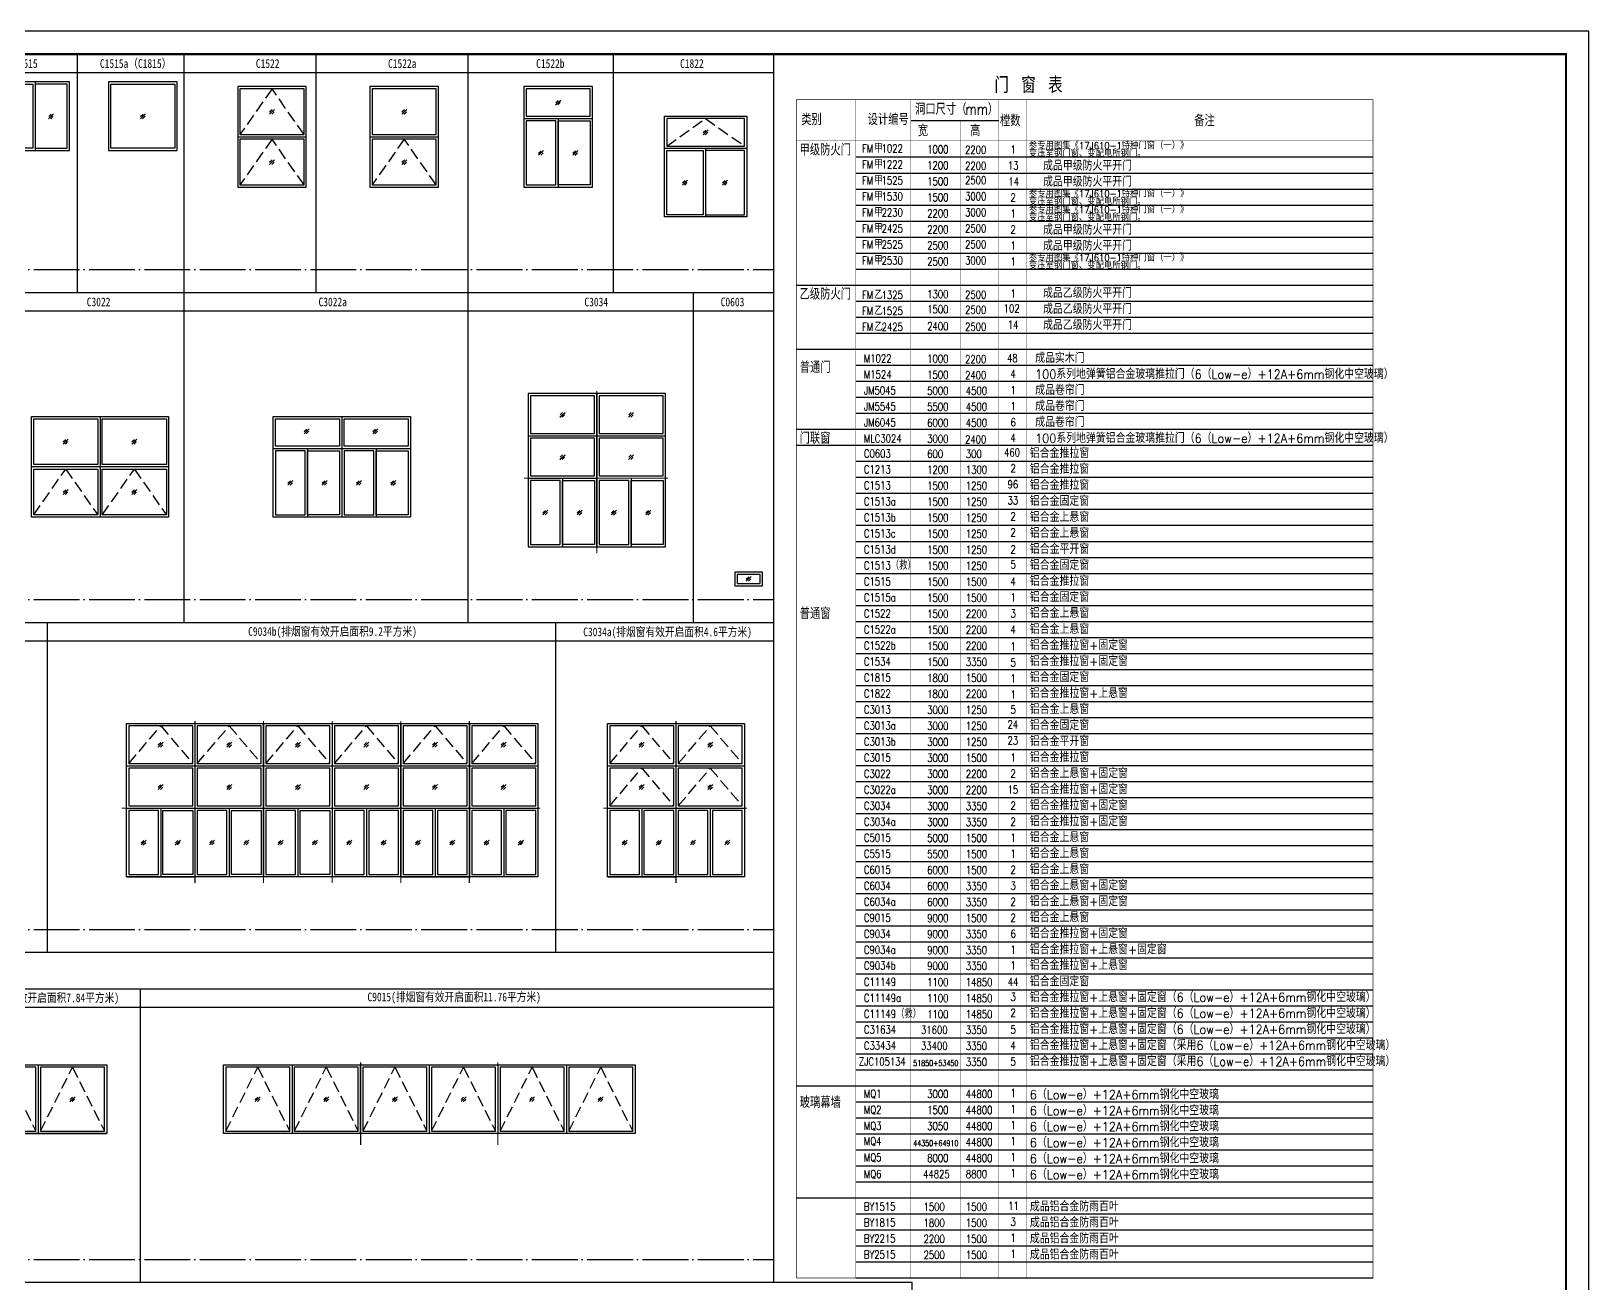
# Model space of a CAD drawing. Extents: x 6843040 to 15500510, y -6507076 to -4940511.
# Drawn here: x 7647852 to 7681912, y -6247599 to -6220222 of the extents above; entities that cross this region are included whole.
import ezdxf

# ---------------------------------------------------------------- set-up
doc = ezdxf.new("R2010")
doc.units = 0
doc.header["$LTSCALE"] = 1000
doc.header["$MEASUREMENT"] = 0
doc.linetypes.add('DASH', pattern=[0.35, 0.25, -0.1])
doc.linetypes.add('DOTE', pattern=[2.42, 2, -0.2, 0.02, -0.2])
for name, color, linetype in [('2-WALL-SOLID', 253, 'Continuous'), ('DOTE', 8, 'DOTE'), ('E_LINE_3', 7, 'Continuous'), ('PUB_DIM', 3, 'Continuous'), ('PUB_HATCH', 8, 'Continuous'), ('PUB_TAB', 7, 'Continuous'), ('PUB_TEXT', 7, 'Continuous'), ('PUB_TITLE', 4, 'Continuous'), ('TEXT', 7, 'Continuous'), ('WINDOW', 4, 'Continuous')]:
    doc.layers.add(name, color=color, linetype=linetype)
doc.styles.add('-宋体', font='', dxfattribs={"width": 0.8})
doc.styles.add('_HZTXT', font='SIMPLEX', dxfattribs={"width": 0.9, "bigfont": 'HZTXT'})
doc.styles.get('-宋体').set_extended_font_data('SimSun')

# ---------------------------------------------------------------- blocks, each defined once
blk = doc.blocks.new('DSX')
at = {"layer": '2-WALL-SOLID'}
for p, q in [((503975789, 2501645805), (503975844, 2501645857)), ((503975790, 2501645829), (503975818, 2501645854)), ((503975813, 2501645805), (503975840, 2501645831))]:
    blk.add_line(p, q, dxfattribs=at)

msp = doc.modelspace()

# ---------------------------------------------------------------- linework, layer by layer
for points in [[(7647188.4, -6222832.1), (7648688.4, -6222832.1), (7648688.4, -6221332.1), (7647188.4, -6221332.1)], [(7649546.5, -6222832.1), (7651046.5, -6222832.1), (7651046.5, -6221332.1), (7649546.5, -6221332.1)], [(7658720.6, -6231492.8), (7660220.6, -6231492.8), (7660220.6, -6228142.8), (7658720.6, -6228142.8)], [(7660220.6, -6231492.8), (7661720.6, -6231492.8), (7661720.6, -6228142.8), (7660220.6, -6228142.8)], [(7650858.3, -6230842.8), (7647858.3, -6230842.8), (7647858.3, -6228642.8), (7650858.3, -6228642.8)], [(7656145.6, -6230842.8), (7653145.6, -6230842.8), (7653145.6, -6228642.8), (7656145.6, -6228642.8)], [(7663841.1, -6232042.8), (7663241.1, -6232042.8), (7663241.1, -6232342.8), (7663841.1, -6232342.8)], [(7652934.4, -6238703.6), (7649934.4, -6238703.6), (7649934.4, -6235353.6), (7652934.4, -6235353.6)], [(7655934.4, -6238703.6), (7652934.4, -6238703.6), (7652934.4, -6235353.6), (7655934.4, -6235353.6)], [(7658934.4, -6238703.6), (7655934.4, -6238703.6), (7655934.4, -6235353.6), (7658934.4, -6235353.6)], [(7663452, -6238703.6), (7660452, -6238703.6), (7660452, -6235353.6), (7663452, -6235353.6)], [(7649506.2, -6244314.1), (7643506.2, -6244314.1), (7643506.2, -6242814.1), (7649506.2, -6242814.1)], [(7655056.2, -6244314.1), (7652056.2, -6244314.1), (7652056.2, -6242814.1), (7655056.2, -6242814.1)], [(7661056.2, -6244314.1), (7652056.2, -6244314.1), (7652056.2, -6242814.1), (7661056.2, -6242814.1)]]:
    msp.add_lwpolyline(points, close=True)
for points in [[(7652368.7, -6223632.1), (7653868.7, -6223632.1)], [(7655259.1, -6223632.1), (7656759.1, -6223632.1)], [(7649934.4, -6238703.6), (7651434.4, -6238703.6)], [(7655934.4, -6238703.6), (7657434.4, -6238703.6)], [(7660452, -6238703.6), (7661952, -6238703.6)]]:
    msp.add_lwpolyline(points)
at = {"layer": 'DOTE', "linetype": 'DOTE', "ltscale": 0.5}
for p, q in [((7623712.5, -6225432.1), (7664082.6, -6225432.1)), ((7623712.5, -6232642.8), (7664082.6, -6232642.8)), ((7623712.5, -6239853.6), (7664082.6, -6239853.6)), ((7623712.5, -6247064.3), (7664082.6, -6247064.3))]:
    msp.add_line(p, q, dxfattribs=at)
at = {"layer": 'E_LINE_3'}
for points in [[(7653868.7, -6223632.1), (7653868.7, -6221432.1), (7652368.7, -6221432.1), (7652368.7, -6223632.1)], [(7656759.1, -6223632.1), (7656759.1, -6221432.1), (7655259.1, -6221432.1), (7655259.1, -6223632.1)]]:
    msp.add_lwpolyline(points, dxfattribs=at)
msp.add_lwpolyline([(7658625.5, -6223632.1), (7660125.5, -6223632.1), (7660125.5, -6221432.1), (7658625.5, -6221432.1)], close=True, dxfattribs=at)
at = {"layer": 'PUB_DIM', "const_width": 25}
for points in [[(7660220.6, -6231630.9), (7660220.6, -6228085.6)], [(7661774.2, -6229992.8), (7658632.2, -6229992.8)], [(7651434.4, -6238841.6), (7651434.4, -6235296.3)], [(7652934.4, -6238841.6), (7652934.4, -6235296.3)], [(7654434.4, -6238841.6), (7654434.4, -6235296.3)], [(7655934.4, -6238841.6), (7655934.4, -6235296.3)], [(7657434.4, -6238841.6), (7657434.4, -6235296.3)], [(7661952, -6238841.6), (7661952, -6235296.3)], [(7658987.9, -6237203.5), (7649834.2, -6237203.5)], [(7663505.5, -6237203.6), (7660363.6, -6237203.6)], [(7655056.2, -6244566.3), (7655056.2, -6242756.8)], [(7658056.2, -6244566.3), (7658056.2, -6242756.8)]]:
    msp.add_lwpolyline(points, dxfattribs=at)
at = {"layer": 'PUB_TAB'}
for points in [[(7665887.3, -6222971.5), (7677194.4, -6222971.5)], [(7665887.3, -6223321.5), (7677194.4, -6223321.5)], [(7665887.3, -6223671.5), (7677194.4, -6223671.5)], [(7665887.3, -6223671.5), (7677194.4, -6223671.5)], [(7665887.3, -6224021.5), (7677194.4, -6224021.5)], [(7665887.3, -6224371.5), (7677194.4, -6224371.5)], [(7665887.3, -6224371.5), (7677194.4, -6224371.5)], [(7665887.3, -6224721.5), (7677194.4, -6224721.5)], [(7665887.3, -6224721.5), (7677194.4, -6224721.5)], [(7665887.3, -6225071.5), (7677194.4, -6225071.5)], [(7665887.3, -6225421.5), (7677194.4, -6225421.5)], [(7664582.6, -6225771.5), (7677194.4, -6225771.5)], [(7665887.3, -6226121.5), (7677194.4, -6226121.5)], [(7665887.3, -6226471.5), (7677194.4, -6226471.5)], [(7665887.3, -6226821.5), (7677194.4, -6226821.5)], [(7664582.6, -6227171.5), (7677194.4, -6227171.5)], [(7665887.3, -6227521.5), (7677194.4, -6227521.5)], [(7665887.3, -6227521.5), (7677194.4, -6227521.5)], [(7665887.3, -6227871.5), (7677194.4, -6227871.5)], [(7665887.3, -6228221.5), (7677194.4, -6228221.5)], [(7665887.3, -6228221.5), (7677194.4, -6228221.5)], [(7665887.3, -6228571.5), (7677194.4, -6228571.5)], [(7664582.6, -6228921.5), (7677194.4, -6228921.5)], [(7665887.3, -6228921.5), (7677194.4, -6228921.5)], [(7664582.6, -6229271.5), (7677194.4, -6229271.5)], [(7665887.3, -6229621.5), (7677194.4, -6229621.5)], [(7665887.3, -6229621.5), (7677194.4, -6229621.5)], [(7665887.3, -6229971.5), (7677194.4, -6229971.5)], [(7665887.3, -6230321.5), (7677194.4, -6230321.5)], [(7665887.3, -6230671.5), (7677194.4, -6230671.5)], [(7665887.3, -6230671.5), (7677194.4, -6230671.5)], [(7665887.3, -6231021.5), (7677194.4, -6231021.5)], [(7665887.3, -6231371.5), (7677194.4, -6231371.5)], [(7665887.3, -6231371.5), (7677194.4, -6231371.5)], [(7665887.3, -6231721.5), (7677194.4, -6231721.5)], [(7665887.3, -6232071.5), (7677194.4, -6232071.5)], [(7665887.3, -6232421.5), (7677194.4, -6232421.5)], [(7665887.3, -6232421.5), (7677194.4, -6232421.5)], [(7665887.3, -6232771.5), (7677194.4, -6232771.5)], [(7665887.3, -6233121.5), (7677194.4, -6233121.5)], [(7665887.3, -6233121.5), (7677194.4, -6233121.5)], [(7665887.3, -6233471.5), (7677194.4, -6233471.5)], [(7665887.3, -6233821.5), (7677194.4, -6233821.5)], [(7665887.3, -6234171.5), (7677194.4, -6234171.5)], [(7665887.3, -6234171.5), (7677194.4, -6234171.5)], [(7665887.3, -6234521.5), (7677194.4, -6234521.5)], [(7665887.3, -6234871.5), (7677194.4, -6234871.5)], [(7665887.3, -6234871.5), (7677194.4, -6234871.5)], [(7665887.3, -6235221.5), (7677194.4, -6235221.5)], [(7665887.3, -6235571.5), (7677194.4, -6235571.5)], [(7665887.3, -6235921.5), (7677194.4, -6235921.5)], [(7665887.3, -6236271.5), (7677194.4, -6236271.5)], [(7665887.3, -6236621.5), (7677194.4, -6236621.5)], [(7665887.3, -6236621.5), (7677194.4, -6236621.5)], [(7665887.3, -6236971.5), (7677194.4, -6236971.5)], [(7665887.3, -6237321.5), (7677194.4, -6237321.5)], [(7665887.3, -6237671.5), (7677194.4, -6237671.5)], [(7665887.3, -6237671.5), (7677194.4, -6237671.5)], [(7665887.3, -6238021.5), (7677194.4, -6238021.5)], [(7665887.3, -6238371.5), (7677194.4, -6238371.5)], [(7665887.3, -6238371.5), (7677194.4, -6238371.5)], [(7665887.3, -6238721.5), (7677194.4, -6238721.5)], [(7665887.3, -6239071.5), (7677194.4, -6239071.5)], [(7665887.3, -6239421.5), (7677194.4, -6239421.5)], [(7665887.3, -6239771.5), (7677194.4, -6239771.5)], [(7665887.3, -6240121.5), (7677194.4, -6240121.5)], [(7665887.3, -6240121.5), (7677194.4, -6240121.5)], [(7665887.3, -6240471.5), (7677194.4, -6240471.5)], [(7665887.3, -6240821.5), (7677194.4, -6240821.5)], [(7665887.3, -6241171.5), (7677194.4, -6241171.5)], [(7665887.3, -6241521.5), (7677194.4, -6241521.5)], [(7665887.3, -6241871.5), (7677194.4, -6241871.5)], [(7665887.3, -6241871.5), (7677194.4, -6241871.5)], [(7665887.3, -6242221.5), (7677194.4, -6242221.5)], [(7665887.3, -6242571.5), (7677194.4, -6242571.5)], [(7665887.3, -6242921.5), (7677194.4, -6242921.5)], [(7664582.6, -6243271.5), (7677194.4, -6243271.5)], [(7665887.3, -6243621.5), (7677194.4, -6243621.5)], [(7665887.3, -6243621.5), (7677194.4, -6243621.5)], [(7665887.3, -6243971.5), (7677194.4, -6243971.5)], [(7665887.3, -6244321.5), (7677194.4, -6244321.5)], [(7665887.3, -6244671.5), (7677194.4, -6244671.5)], [(7665887.3, -6245021.5), (7677194.4, -6245021.5)], [(7665887.3, -6245371.5), (7677194.4, -6245371.5)], [(7665887.3, -6245371.5), (7677194.4, -6245371.5)], [(7664582.6, -6245721.5), (7677194.4, -6245721.5)], [(7665887.3, -6246071.5), (7677194.4, -6246071.5)], [(7665887.3, -6246421.5), (7677194.4, -6246421.5)], [(7665887.3, -6246771.5), (7677194.4, -6246771.5)], [(7665887.3, -6247121.5), (7677194.4, -6247121.5)], [(7665887.3, -6247121.5), (7677194.4, -6247121.5)], [(7665887.3, -6247471.5), (7677194.4, -6247471.5)]]:
    msp.add_lwpolyline(points, dxfattribs=at)
at = {"layer": 'PUB_TITLE', "linetype": 'ByBlock'}
for p, q in [((7623712.5, -6221121.5), (7664082.6, -6221121.5)), ((7623712.5, -6225932.3), (7664082.6, -6225932.3)), ((7623712.5, -6226332.3), (7664082.6, -6226332.3)), ((7623712.5, -6233143), (7664082.6, -6233143)), ((7623712.5, -6233543), (7664082.6, -6233543)), ((7623712.5, -6240353.7), (7664082.6, -6240353.7)), ((7623712.5, -6241153.7), (7664082.6, -6241153.7)), ((7623712.5, -6241553.7), (7664082.6, -6241553.7))]:
    msp.add_line(p, q, dxfattribs=at)
at = {"layer": 'PUB_TITLE'}
msp.add_lwpolyline([(7622462.5, -6262271.5), (7681912.5, -6262271.5), (7681912.5, -6220221.5), (7622462.5, -6220221.5)], close=True, dxfattribs=at)
at = {"layer": 'PUB_TITLE', "const_width": 50}
msp.add_lwpolyline([(7623712.5, -6261771.5), (7681412.5, -6261771.5), (7681412.5, -6220721.5), (7623712.5, -6220721.5)], close=True, dxfattribs=at)
at = {"layer": 'PUB_TITLE', "linetype": 'ByBlock'}
for points in [[(7648860.5, -6220721.5), (7648860.5, -6225932.3)], [(7651189, -6220721.5), (7651189, -6225932.3)], [(7654079.3, -6220721.5), (7654079.3, -6225932.3)], [(7657402.9, -6220721.5), (7657402.9, -6233143)], [(7660578.3, -6220721.5), (7660578.3, -6225932.3)], [(7664082.6, -6220721.5), (7664082.6, -6247564.4)], [(7651189, -6225932.3), (7651189, -6233143)], [(7662328.4, -6225932.3), (7662328.4, -6233143)], [(7648200.5, -6233143), (7648200.5, -6240353.7)], [(7659315, -6233143), (7659315, -6240353.7)], [(7650234.4, -6241153.7), (7650234.4, -6247564.4)], [(7623712.5, -6247564.4), (7667106.5, -6247564.4), (7667106.5, -6261771.5)]]:
    msp.add_lwpolyline(points, dxfattribs=at)
at = {"layer": 'PUB_TITLE'}
for points, const_width in [([(7677194.4, -6247471.5), (7677194.4, -6221721.5), (7664582.6, -6221721.5), (7664582.6, -6247471.5)], 15), ([(7665887.3, -6221721.5), (7665887.3, -6247471.5)], 7.5), ([(7667087.3, -6221721.5), (7667087.3, -6247471.5)], 7.5), ([(7669010.1, -6221721.5), (7669010.1, -6247471.5)], 7.5), ([(7669610.1, -6221721.5), (7669610.1, -6247471.5)], 7.5), ([(7668165.5, -6222171.5), (7668165.5, -6247471.5)], 7.5), ([(7664582.6, -6222621.5), (7677194.4, -6222621.5)], 7.5), ([(7664582.6, -6247471.5), (7677194.4, -6247471.5)], 15)]:
    msp.add_lwpolyline(points, dxfattribs=dict(at, const_width=const_width))
msp.add_lwpolyline([(7667087.8, -6222171.5), (7669010.1, -6222171.5)], dxfattribs=at)
msp.add_lwpolyline([(7667087.8, -6222171.5), (7669010.1, -6222171.5)], dxfattribs=at)
at = {"layer": 'WINDOW'}
for points in [[(7647888.4, -6222782.1), (7647238.4, -6222782.1), (7647238.4, -6221382.1), (7647888.4, -6221382.1)], [(7647938.4, -6222782.1), (7648638.4, -6222782.1), (7648638.4, -6221382.1), (7647938.4, -6221382.1)], [(7650996.5, -6222782.1), (7649596.5, -6222782.1), (7649596.5, -6221382.1), (7650996.5, -6221382.1)], [(7653818.7, -6221482.1), (7652418.7, -6221482.1), (7652418.7, -6222482.1), (7653818.7, -6222482.1)], [(7656709.1, -6221482.1), (7655309.1, -6221482.1), (7655309.1, -6222482.1), (7656709.1, -6222482.1)], [(7658675.5, -6222082.1), (7660075.5, -6222082.1), (7660075.5, -6221482.1), (7658675.5, -6221482.1)], [(7661699.1, -6224282.1), (7661699.1, -6222082.1), (7663499.1, -6222082.1), (7663499.1, -6224282.1)], [(7663449.1, -6222132.1), (7661749.1, -6222132.1), (7661749.1, -6222732.1), (7663449.1, -6222732.1)], [(7659325.5, -6222182.1), (7658675.5, -6222182.1), (7658675.5, -6223582.1), (7659325.5, -6223582.1)], [(7659375.5, -6222182.1), (7660075.5, -6222182.1), (7660075.5, -6223582.1), (7659375.5, -6223582.1)], [(7653818.7, -6222582.1), (7652418.7, -6222582.1), (7652418.7, -6223582.1), (7653818.7, -6223582.1)], [(7656709.1, -6222582.1), (7655309.1, -6222582.1), (7655309.1, -6223582.1), (7656709.1, -6223582.1)], [(7661749.1, -6222832.1), (7662549.1, -6222832.1), (7662549.1, -6224232.1), (7661749.1, -6224232.1)], [(7663449.1, -6222832.1), (7662599.1, -6222832.1), (7662599.1, -6224232.1), (7663449.1, -6224232.1)], [(7658770.6, -6229017.8), (7660170.6, -6229017.8), (7660170.6, -6228192.8), (7658770.6, -6228192.8)], [(7660270.6, -6229017.8), (7661670.6, -6229017.8), (7661670.6, -6228192.8), (7660270.6, -6228192.8)], [(7647908.3, -6228692.8), (7649308.3, -6228692.8), (7649308.3, -6229692.8), (7647908.3, -6229692.8)], [(7649408.3, -6228692.8), (7650808.3, -6228692.8), (7650808.3, -6229692.8), (7649408.3, -6229692.8)], [(7653195.6, -6228692.8), (7654595.6, -6228692.8), (7654595.6, -6229292.8), (7653195.6, -6229292.8)], [(7654695.6, -6228692.8), (7656095.6, -6228692.8), (7656095.6, -6229292.8), (7654695.6, -6229292.8)], [(7658770.6, -6229942.8), (7660170.6, -6229942.8), (7660170.6, -6229117.8), (7658770.6, -6229117.8)], [(7660270.6, -6229942.8), (7661670.6, -6229942.8), (7661670.6, -6229117.8), (7660270.6, -6229117.8)], [(7653845.6, -6229392.8), (7653195.6, -6229392.8), (7653195.6, -6230792.8), (7653845.6, -6230792.8)], [(7653895.6, -6229392.8), (7654595.6, -6229392.8), (7654595.6, -6230792.8), (7653895.6, -6230792.8)], [(7655345.6, -6229392.8), (7654695.6, -6229392.8), (7654695.6, -6230792.8), (7655345.6, -6230792.8)], [(7655395.6, -6229392.8), (7656095.6, -6229392.8), (7656095.6, -6230792.8), (7655395.6, -6230792.8)], [(7647908.3, -6229792.8), (7649308.3, -6229792.8), (7649308.3, -6230792.8), (7647908.3, -6230792.8)], [(7649408.3, -6229792.8), (7650808.3, -6229792.8), (7650808.3, -6230792.8), (7649408.3, -6230792.8)], [(7659420.6, -6230042.8), (7658770.6, -6230042.8), (7658770.6, -6231442.8), (7659420.6, -6231442.8)], [(7659470.6, -6230042.8), (7660170.6, -6230042.8), (7660170.6, -6231442.8), (7659470.6, -6231442.8)], [(7660920.6, -6230042.8), (7660270.6, -6230042.8), (7660270.6, -6231442.8), (7660920.6, -6231442.8)], [(7660970.6, -6230042.8), (7661670.6, -6230042.8), (7661670.6, -6231442.8), (7660970.6, -6231442.8)], [(7663791.1, -6232092.8), (7663291.1, -6232092.8), (7663291.1, -6232292.8), (7663791.1, -6232292.8)], [(7651384.4, -6235403.6), (7649984.4, -6235403.6), (7649984.4, -6236228.6), (7651384.4, -6236228.6)], [(7652884.4, -6235403.6), (7651484.4, -6235403.6), (7651484.4, -6236228.6), (7652884.4, -6236228.6)], [(7654384.4, -6235403.6), (7652984.4, -6235403.6), (7652984.4, -6236228.6), (7654384.4, -6236228.6)], [(7655884.4, -6235403.6), (7654484.4, -6235403.6), (7654484.4, -6236228.6), (7655884.4, -6236228.6)], [(7657384.4, -6235403.6), (7655984.4, -6235403.6), (7655984.4, -6236228.6), (7657384.4, -6236228.6)], [(7658884.4, -6235403.6), (7657484.4, -6235403.6), (7657484.4, -6236228.6), (7658884.4, -6236228.6)], [(7661902, -6235403.6), (7660502, -6235403.6), (7660502, -6236228.6), (7661902, -6236228.6)], [(7663402, -6235403.6), (7662002, -6235403.6), (7662002, -6236228.6), (7663402, -6236228.6)], [(7651384.4, -6236328.6), (7649984.4, -6236328.6), (7649984.4, -6237153.6), (7651384.4, -6237153.6)], [(7652884.4, -6236328.6), (7651484.4, -6236328.6), (7651484.4, -6237153.6), (7652884.4, -6237153.6)], [(7654384.4, -6236328.6), (7652984.4, -6236328.6), (7652984.4, -6237153.6), (7654384.4, -6237153.6)], [(7655884.4, -6236328.6), (7654484.4, -6236328.6), (7654484.4, -6237153.6), (7655884.4, -6237153.6)], [(7657384.4, -6236328.6), (7655984.4, -6236328.6), (7655984.4, -6237153.6), (7657384.4, -6237153.6)], [(7658884.4, -6236328.6), (7657484.4, -6236328.6), (7657484.4, -6237153.6), (7658884.4, -6237153.6)], [(7661902, -6236328.6), (7660502, -6236328.6), (7660502, -6237153.6), (7661902, -6237153.6)], [(7663402, -6236328.6), (7662002, -6236328.6), (7662002, -6237153.6), (7663402, -6237153.6)], [(7650634.4, -6237253.6), (7649984.4, -6237253.6), (7649984.4, -6238653.6), (7650634.4, -6238653.6)], [(7650734.4, -6237253.6), (7651384.4, -6237253.6), (7651384.4, -6238653.6), (7650734.4, -6238653.6)], [(7652134.4, -6237253.6), (7651484.4, -6237253.6), (7651484.4, -6238653.6), (7652134.4, -6238653.6)], [(7652234.4, -6237253.6), (7652884.4, -6237253.6), (7652884.4, -6238653.6), (7652234.4, -6238653.6)], [(7653634.4, -6237253.6), (7652984.4, -6237253.6), (7652984.4, -6238653.6), (7653634.4, -6238653.6)], [(7653734.4, -6237253.6), (7654384.4, -6237253.6), (7654384.4, -6238653.6), (7653734.4, -6238653.6)], [(7655134.4, -6237253.6), (7654484.4, -6237253.6), (7654484.4, -6238653.6), (7655134.4, -6238653.6)], [(7655884.4, -6237253.6), (7655234.4, -6237253.6), (7655234.4, -6238653.6), (7655884.4, -6238653.6)], [(7656634.4, -6237253.6), (7655984.4, -6237253.6), (7655984.4, -6238653.6), (7656634.4, -6238653.6)], [(7657384.4, -6237253.6), (7656734.4, -6237253.6), (7656734.4, -6238653.6), (7657384.4, -6238653.6)], [(7658134.4, -6237253.6), (7657484.4, -6237253.6), (7657484.4, -6238653.6), (7658134.4, -6238653.6)], [(7658884.4, -6237253.6), (7658234.4, -6237253.6), (7658234.4, -6238653.6), (7658884.4, -6238653.6)], [(7661152, -6237253.6), (7660502, -6237253.6), (7660502, -6238653.6), (7661152, -6238653.6)], [(7661902, -6237253.6), (7661252, -6237253.6), (7661252, -6238653.6), (7661902, -6238653.6)], [(7662652, -6237253.6), (7662002, -6237253.6), (7662002, -6238653.6), (7662652, -6238653.6)], [(7663402, -6237253.6), (7662752, -6237253.6), (7662752, -6238653.6), (7663402, -6238653.6)], [(7647956.2, -6242864.1), (7646556.2, -6242864.1), (7646556.2, -6244264.1), (7647956.2, -6244264.1)], [(7649456.2, -6242864.1), (7648056.2, -6242864.1), (7648056.2, -6244264.1), (7649456.2, -6244264.1)], [(7653506.2, -6242864.1), (7652106.2, -6242864.1), (7652106.2, -6244264.1), (7653506.2, -6244264.1)], [(7655006.2, -6242864.1), (7653606.2, -6242864.1), (7653606.2, -6244264.1), (7655006.2, -6244264.1)], [(7658056.2, -6244314.1), (7655056.2, -6244314.1), (7655056.2, -6242814.1), (7658056.2, -6242814.1)], [(7656506.2, -6242864.1), (7655106.2, -6242864.1), (7655106.2, -6244264.1), (7656506.2, -6244264.1)], [(7658006.2, -6242864.1), (7656606.2, -6242864.1), (7656606.2, -6244264.1), (7658006.2, -6244264.1)], [(7659506.2, -6242864.1), (7658106.2, -6242864.1), (7658106.2, -6244264.1), (7659506.2, -6244264.1)], [(7661006.2, -6242864.1), (7659606.2, -6242864.1), (7659606.2, -6244264.1), (7661006.2, -6244264.1)]]:
    msp.add_lwpolyline(points, close=True, dxfattribs=at)
for points in [[(7647938.4, -6221332.1), (7647938.4, -6222832.1)], [(7658625.5, -6222132.1), (7660125.5, -6222132.1)], [(7659375.5, -6222132.1), (7659375.5, -6223632.1)], [(7652368.7, -6222532.1), (7653868.7, -6222532.1)], [(7655259.1, -6222532.1), (7656759.1, -6222532.1)], [(7661699.1, -6222782.1), (7663499.1, -6222782.1)], [(7662599.1, -6222782.1), (7662599.1, -6224282.1)], [(7649358.3, -6228642.8), (7649358.3, -6229742.8)], [(7654645.6, -6228642.8), (7654645.6, -6230842.8)], [(7658720.6, -6229067.8), (7660220.6, -6229067.8)], [(7660220.6, -6229067.8), (7661720.6, -6229067.8)], [(7653145.6, -6229342.8), (7654645.6, -6229342.8)], [(7653895.6, -6229342.8), (7653895.6, -6230842.8)], [(7654645.6, -6229342.8), (7656145.6, -6229342.8)], [(7655395.6, -6229342.8), (7655395.6, -6230842.8)], [(7650858.3, -6229742.8), (7647858.3, -6229742.8)], [(7649358.3, -6229742.8), (7649358.3, -6230842.8)], [(7658720.6, -6229992.8), (7660220.6, -6229992.8)], [(7659470.6, -6229992.8), (7659470.6, -6231492.8)], [(7660970.6, -6229992.8), (7660970.6, -6231492.8)], [(7651434.4, -6235353.6), (7651434.4, -6238703.6)], [(7654434.4, -6235353.6), (7654434.4, -6238703.6)], [(7657434.4, -6235353.6), (7657434.4, -6238703.6)], [(7661952, -6235353.6), (7661952, -6238703.6)], [(7649934.4, -6236278.6), (7652934.4, -6236278.6)], [(7652934.4, -6236278.6), (7655934.4, -6236278.6)], [(7655934.4, -6236278.6), (7658934.4, -6236278.6)], [(7660452, -6236278.6), (7663452, -6236278.6)], [(7649934.4, -6237203.6), (7652934.4, -6237203.6)], [(7650684.4, -6237203.6), (7650684.4, -6238703.6)], [(7652184.4, -6237203.6), (7652184.4, -6238703.6)], [(7652934.4, -6237203.6), (7655934.4, -6237203.6)], [(7653684.4, -6237203.6), (7653684.4, -6238703.6)], [(7655184.4, -6237203.6), (7655184.4, -6238703.6)], [(7655934.4, -6237203.6), (7658934.4, -6237203.6)], [(7656684.4, -6237203.6), (7656684.4, -6238703.6)], [(7658184.4, -6237203.6), (7658184.4, -6238703.6)], [(7660452, -6237203.6), (7663452, -6237203.6)], [(7661202, -6237203.6), (7661202, -6238703.6)], [(7662702, -6237203.6), (7662702, -6238703.6)], [(7648006.2, -6242814.1), (7648006.2, -6244314.1)], [(7653556.2, -6242814.1), (7653556.2, -6244314.1)], [(7656556.2, -6242814.1), (7656556.2, -6244314.1)], [(7659556.2, -6242814.1), (7659556.2, -6244314.1)], [(7643506.2, -6244314.1), (7649506.2, -6244314.1)]]:
    msp.add_lwpolyline(points, dxfattribs=at)
at = {"layer": 'WINDOW', "color": 8, "linetype": 'DASH'}
for points in [[(7653818.7, -6222482.1), (7653118.7, -6221482.1), (7652418.7, -6222482.1)], [(7661749.1, -6222732.1), (7662599.1, -6222132.1), (7663449.1, -6222732.1)], [(7653818.7, -6223582.1), (7653118.7, -6222582.1), (7652418.7, -6223582.1)], [(7656709.1, -6223582.1), (7656009.1, -6222582.1), (7655309.1, -6223582.1)], [(7647908.3, -6230792.8), (7648608.3, -6229792.8), (7649308.3, -6230792.8)], [(7649408.3, -6230792.8), (7650108.3, -6229792.8), (7650808.3, -6230792.8)], [(7649984.4, -6236228.6), (7650684.4, -6235403.6), (7651384.4, -6236228.6)], [(7651484.4, -6236228.6), (7652184.4, -6235403.6), (7652884.4, -6236228.6)], [(7652984.4, -6236228.6), (7653684.4, -6235403.6), (7654384.4, -6236228.6)], [(7654484.4, -6236228.6), (7655184.4, -6235403.6), (7655884.4, -6236228.6)], [(7655984.4, -6236228.6), (7656684.4, -6235403.6), (7657384.4, -6236228.6)], [(7657484.4, -6236228.6), (7658184.4, -6235403.6), (7658884.4, -6236228.6)], [(7660502, -6236228.6), (7661202, -6235403.6), (7661902, -6236228.6)], [(7662002, -6236228.6), (7662702, -6235403.6), (7663402, -6236228.6)], [(7660502, -6237153.6), (7661202, -6236328.6), (7661902, -6237153.6)], [(7662002, -6237153.6), (7662702, -6236328.6), (7663402, -6237153.6)], [(7646556.2, -6244264.1), (7647256.2, -6242864.1), (7647956.2, -6244264.1)], [(7648056.2, -6244264.1), (7648756.2, -6242864.1), (7649456.2, -6244264.1)], [(7652106.2, -6244264.1), (7652806.2, -6242864.1), (7653506.2, -6244264.1)], [(7653606.2, -6244264.1), (7654306.2, -6242864.1), (7655006.2, -6244264.1)], [(7655106.2, -6244264.1), (7655806.2, -6242864.1), (7656506.2, -6244264.1)], [(7656606.2, -6244264.1), (7657306.2, -6242864.1), (7658006.2, -6244264.1)], [(7658106.2, -6244264.1), (7658806.2, -6242864.1), (7659506.2, -6244264.1)], [(7659606.2, -6244264.1), (7660306.2, -6242864.1), (7661006.2, -6244264.1)]]:
    msp.add_lwpolyline(points, dxfattribs=at)

# ---------------------------------------------------------------- block references
at = {"layer": 'PUB_HATCH', "xscale": 2, "yscale": 2, "zscale": 2}
for p in [(-1000292257.5, -5009513444.1), (-1000303344.6, -5009513744.1), (-1000301336.5, -5009513744.1), (-1000298514.3, -5009513644.1), (-1000295623.9, -5009513644.1), (-1000289033.9, -5009514094.1), (-1000298514.3, -5009514744.1), (-1000295623.9, -5009514744.1), (-1000292632.5, -5009514544.1), (-1000291882.5, -5009514544.1), (-1000289483.9, -5009515194.1), (-1000288608.9, -5009515194.1), (-1000292162.4, -5009520267.3), (-1000290662.4, -5009520267.3), (-1000297757.6, -5009520628.9), (-1000296257.6, -5009520628.9), (-1000303024.7, -5009520854.8), (-1000301524.7, -5009520854.8), (-1000292162.4, -5009521192.3), (-1000290662.4, -5009521192.3), (-1000303024.7, -5009521954.8), (-1000301524.7, -5009521954.8), (-1000298112.3, -5009521754.8), (-1000297362.4, -5009521754.8), (-1000296612.3, -5009521754.8), (-1000295862.4, -5009521754.8), (-1000292537.4, -5009522404.8), (-1000291787.4, -5009522404.8), (-1000291037.4, -5009522404.8), (-1000290287.4, -5009522404.8), (-1000288091.7, -5009523855), (-1000300948.6, -5009527478.1), (-1000299448.6, -5009527478.1), (-1000297948.6, -5009527478.1), (-1000296448.6, -5009527478.1), (-1000294948.6, -5009527478.1), (-1000293448.6, -5009527478.1), (-1000290431, -5009527478.1), (-1000288931, -5009527478.1), (-1000300948.6, -5009528403.1), (-1000299448.6, -5009528403.1), (-1000297948.6, -5009528403.1), (-1000296448.6, -5009528403.1), (-1000296448.6, -5009528403.1), (-1000294948.6, -5009528403.1), (-1000293448.6, -5009528403.1), (-1000290431, -5009528403.1), (-1000288931, -5009528403.1), (-1000301323.6, -5009529615.6), (-1000300573.6, -5009529615.6), (-1000299823.6, -5009529615.6), (-1000299073.6, -5009529615.6), (-1000298323.6, -5009529615.6), (-1000297573.6, -5009529615.6), (-1000296823.6, -5009529615.6), (-1000296073.6, -5009529615.6), (-1000295323.6, -5009529615.6), (-1000294573.6, -5009529615.6), (-1000293823.6, -5009529615.6), (-1000293073.6, -5009529615.6), (-1000290806, -5009529615.6), (-1000290056, -5009529615.6), (-1000289306, -5009529615.6), (-1000288556, -5009529615.6), (-1000302876.8, -5009535226.1), (-1000298826.8, -5009535226.1), (-1000297326.8, -5009535226.1), (-1000295826.8, -5009535226.1), (-1000294326.8, -5009535226.1), (-1000292826.8, -5009535226.1), (-1000291326.8, -5009535226.1)]:
    msp.add_blockref('DSX', p, dxfattribs=at)

# ---------------------------------------------------------------- texts
at = {"layer": 'PUB_TEXT', "style": '_HZTXT'}
for s, height, width, p in [('门', 350, 0.9, (7668915.1, -6221575.4)), ('窗', 350, 0.9, (7669503.1, -6221575.4)), ('表', 350, 0.9, (7670091.1, -6221575.4)), ('洞口尺寸（', 250, 0.9, (7667179.1, -6222049.1)), ('）', 250, 0.9, (7668771, -6222049.1)), ('类别', 250, 0.9, (7664690.5, -6222274.6)), ('设计编号', 250, 0.9, (7666143.1, -6222274.6)), ('mm', 250, 0.774, (7668279.9, -6222049.1)), ('樘数', 250, 0.9, (7669034.5, -6222299.8)), ('备注', 250, 0.9, (7673284.1, -6222299.8)), ('宽', 250, 0.9, (7667239.3, -6222518.8)), ('高', 250, 0.9, (7668382, -6222518.8)), ('甲级防火门', 250, 0.9, (7664654, -6222939.5)), ('1', 175, 0.774, (7669267.1, -6222895.9)), ('13', 175, 0.774, (7669207.8, -6223245.9)), ('14', 175, 0.774, (7669218, -6223595.9)), ('2', 175, 0.774, (7669267.1, -6223945.9)), ('1', 175, 0.774, (7669267.1, -6224295.9)), ('2', 175, 0.774, (7669267.1, -6224645.9)), ('1', 175, 0.774, (7669267.1, -6224995.9)), ('1', 175, 0.774, (7669267.1, -6225345.9)), ('乙级防火门', 250, 0.9, (7664654, -6226089.5)), ('1', 175, 0.774, (7669267.1, -6226045.9)), ('102', 175, 0.774, (7669118.7, -6226367.2)), ('14', 175, 0.774, (7669208, -6226723.8)), ('普通门', 250, 0.9, (7664657.9, -6227690.4)), ('48', 175, 0.774, (7669190, -6227457.1)), ('4', 175, 0.774, (7669267.1, -6227795.9)), ('1', 175, 0.774, (7669267.1, -6228157.1)), ('1', 175, 0.774, (7669267.1, -6228507.1)), ('6', 175, 0.774, (7669267.1, -6228857.1)), ('门联窗', 250, 0.9, (7664654, -6229239.5)), ('4', 175, 0.774, (7669267.1, -6229195.9)), ('460', 175, 0.774, (7669125.7, -6229516.9)), ('2', 175, 0.774, (7669267.1, -6229863)), ('96', 175, 0.774, (7669201.7, -6230213)), ('33', 175, 0.774, (7669201.7, -6230563)), ('2', 175, 0.774, (7669267.1, -6230913)), ('2', 175, 0.774, (7669267.1, -6231263)), ('2', 175, 0.774, (7669267.1, -6231635.6)), ('5', 175, 0.774, (7669267.1, -6231963)), ('4', 175, 0.774, (7669267.1, -6232335.6)), ('1', 175, 0.774, (7669267.1, -6232685.6)), ('普通窗', 250, 0.9, (7664657.9, -6233071.1)), ('3', 175, 0.774, (7669267.1, -6233035.6)), ('4', 175, 0.774, (7669267.1, -6233385.6)), ('1', 175, 0.774, (7669267.1, -6233757.1)), ('5', 175, 0.774, (7669267.1, -6234107.1)), ('1', 175, 0.774, (7669267.1, -6234457.1)), ('1', 175, 0.774, (7669267.1, -6234807.1)), ('5', 175, 0.774, (7669267.1, -6235135.6)), ('24', 175, 0.774, (7669201.7, -6235463)), ('23', 175, 0.774, (7669201.7, -6235813)), ('1', 175, 0.774, (7669267.1, -6236185.6)), ('2', 175, 0.774, (7669267.1, -6236535.6)), ('15', 175, 0.774, (7669202.8, -6236885.6)), ('2', 175, 0.774, (7669267.1, -6237235.6)), ('2', 175, 0.774, (7669267.1, -6237585.6)), ('1', 175, 0.774, (7669267.1, -6237935.6)), ('1', 175, 0.774, (7669267.1, -6238285.6)), ('2', 175, 0.774, (7669267.1, -6238635.6)), ('3', 175, 0.774, (7669267.1, -6238985.6)), ('2', 175, 0.774, (7669267.1, -6239335.6)), ('2', 175, 0.774, (7669267.1, -6239685.6)), ('6', 175, 0.774, (7669267.1, -6240035.6)), ('1', 175, 0.774, (7669267.1, -6240385.6)), ('1', 175, 0.774, (7669267.1, -6240729.4)), ('44', 175, 0.774, (7669202.8, -6241085.6)), ('3', 175, 0.774, (7669267.1, -6241413)), ('2', 175, 0.774, (7669267.1, -6241763)), ('5', 175, 0.774, (7669267.1, -6242129.4)), ('4', 175, 0.774, (7669267.1, -6242479.4)), ('5', 175, 0.774, (7669267.1, -6242829.4)), ('玻璃幕墙', 250, 0.9, (7664657.9, -6243755.8)), ('1', 175, 0.774, (7669267.1, -6243515.7)), ('1', 175, 0.774, (7669267.1, -6243865.7)), ('1', 175, 0.774, (7669267.1, -6244215.7)), ('1', 175, 0.774, (7669267.1, -6244565.7)), ('1', 175, 0.774, (7669267.1, -6244915.7)), ('1', 175, 0.774, (7669267.1, -6245265.7)), ('11', 175, 0.774, (7669215.4, -6245981.5)), ('3', 175, 0.774, (7669267.1, -6246331.5)), ('1', 175, 0.774, (7669267.1, -6246681.5)), ('1', 175, 0.774, (7669267.1, -6247031.5))]:
    msp.add_text(s, height=height, dxfattribs=dict(at, width=width)).set_placement(p)
at = {"layer": 'PUB_TEXT', "color": 2, "style": '_HZTXT', "width": 0.774}
for s, height, p in [('FM', 175, (7666020.1, -6222872.2)), ('甲', 175, (7666291, -6222872.2)), ('1022', 175, (7666448.5, -6222872.2)), ('1000', 175, (7667445.4, -6222891.5)), ('2200', 175, (7668273.7, -6222901.8)), ('FM', 175, (7666020.1, -6223222.2)), ('甲', 175, (7666291, -6223222.2)), ('1222', 175, (7666448.5, -6223222.2)), ('1200', 175, (7667445.4, -6223241.5)), ('2200', 175, (7668273.7, -6223251.8)), ('FM', 175, (7666020.1, -6223572.2)), ('甲', 175, (7666291, -6223572.2)), ('1525', 175, (7666448.5, -6223572.2)), ('1500', 175, (7667445.4, -6223591.5)), ('2500', 175, (7668273.7, -6223568.7)), ('FM', 175, (7666020.1, -6223922.2)), ('甲', 175, (7666291, -6223922.2)), ('1530', 175, (7666448.5, -6223922.2)), ('1500', 175, (7667445.4, -6223941.5)), ('3000', 175, (7668273.7, -6223918.7)), ('FM', 175, (7666020.1, -6224272.2)), ('甲', 175, (7666291, -6224272.2)), ('2230', 175, (7666448.5, -6224272.2)), ('2200', 175, (7667445.4, -6224291.5)), ('3000', 175, (7668273.7, -6224268.7)), ('FM', 175, (7666020.1, -6224622.2)), ('甲', 175, (7666291, -6224622.2)), ('2425', 175, (7666448.5, -6224622.2)), ('2200', 175, (7667445.4, -6224641.5)), ('2500', 175, (7668273.7, -6224618.7)), ('FM', 175, (7666020.1, -6224972.2)), ('甲', 175, (7666291, -6224972.2)), ('2525', 175, (7666448.5, -6224972.2)), ('2500', 175, (7667445.4, -6224991.5)), ('2500', 175, (7668273.7, -6224968.7)), ('FM', 175, (7666020.1, -6225322.2)), ('甲', 175, (7666291, -6225322.2)), ('2530', 175, (7666448.5, -6225322.2)), ('2500', 175, (7667445.4, -6225341.5)), ('3000', 175, (7668273.7, -6225318.7)), ('1300', 175, (7667445.4, -6226057.4)), ('FM', 175, (7666020.1, -6226073.4)), ('乙', 175, (7666291, -6226073.4)), ('1325', 175, (7666448.5, -6226073.4)), ('1500', 175, (7667445.4, -6226386.9)), ('2500', 175, (7668273.7, -6226068.8)), ('2500', 175, (7668273.7, -6226397.2)), ('FM', 175, (7666020.1, -6226423.4)), ('乙', 175, (7666291, -6226423.4)), ('1525', 175, (7666448.5, -6226423.4)), ('FM', 175, (7666020.1, -6226773.4)), ('乙', 175, (7666291, -6226773.4)), ('2425', 175, (7666448.5, -6226773.4)), ('2400', 175, (7667445.4, -6226757.4)), ('2500', 175, (7668273.7, -6226768.8)), ('M1022', 175, (7666061.4, -6227461.7)), ('1000', 175, (7667445.4, -6227468.5)), ('2200', 175, (7668273.7, -6227479.9)), ('M1524', 175, (7666061.4, -6227811.7)), ('1500', 175, (7667445.4, -6227818.5)), ('2400', 175, (7668273.7, -6227829.9)), ('JM5045', 175, (7666061.4, -6228161.7)), ('5000', 175, (7667445.4, -6228168.5)), ('4500', 175, (7668290.1, -6228168.5)), ('JM5545', 175, (7666061.4, -6228511.7)), ('5500', 175, (7667445.4, -6228518.5)), ('4500', 175, (7668290.1, -6228518.5)), ('JM6045', 175, (7666061.4, -6228861.7)), ('6000', 175, (7667445.4, -6228868.5)), ('4500', 175, (7668290.1, -6228868.5)), ('MLC3024', 175, (7666061.4, -6229211.7)), ('3000', 175, (7667445.4, -6229218.5)), ('2400', 175, (7668273.7, -6229229.9)), ('C0603', 175, (7666061.4, -6229540.6)), ('600', 175, (7667445.4, -6229547.5)), ('300', 175, (7668290.1, -6229547.5)), ('C1213', 175, (7666061.4, -6229886.8)), ('1200', 175, (7667445.4, -6229893.6)), ('1300', 175, (7668290.1, -6229893.6)), ('C1513', 175, (7666061.4, -6230236.8)), ('1500', 175, (7667445.4, -6230243.6)), ('1250', 175, (7668290.1, -6230243.6)), ('C1513a', 175, (7666061.4, -6230586.8)), ('1500', 175, (7667445.4, -6230593.6)), ('1250', 175, (7668290.1, -6230593.6)), ('C1513b', 175, (7666061.4, -6230936.8)), ('1500', 175, (7667445.4, -6230943.6)), ('1250', 175, (7668290.1, -6230943.6)), ('C1513c', 175, (7666061.4, -6231286.8)), ('1500', 175, (7667445.4, -6231293.6)), ('1250', 175, (7668290.1, -6231293.6)), ('C1513d', 175, (7666061.4, -6231636.8)), ('1500', 175, (7667445.4, -6231643.6)), ('1250', 175, (7668290.1, -6231643.6)), ('C1513（救）', 175, (7666061.4, -6231986.8)), ('1500', 175, (7667445.4, -6231993.6)), ('1250', 175, (7668290.1, -6231993.6)), ('C1515', 175, (7666061.4, -6232336.8)), ('1500', 175, (7667445.4, -6232343.6)), ('1500', 175, (7668290.1, -6232343.6)), ('C1515a', 175, (7666061.4, -6232686.8)), ('1500', 175, (7667445.4, -6232693.6)), ('1500', 175, (7668290.1, -6232693.6)), ('C1522', 175, (7666061.4, -6233036.8)), ('1500', 175, (7667445.4, -6233043.6)), ('2200', 175, (7668290.1, -6233043.6)), ('C1522a', 175, (7666061.4, -6233386.8)), ('1500', 175, (7667445.4, -6233393.6)), ('2200', 175, (7668290.1, -6233393.6)), ('C1522b', 175, (7666061.4, -6233736.8)), ('1500', 175, (7667445.4, -6233743.6)), ('2200', 175, (7668290.1, -6233743.6)), ('C1534', 175, (7666061.4, -6234086.8)), ('1500', 175, (7667445.4, -6234093.6)), ('3350', 175, (7668290.1, -6234093.6)), ('C1815', 175, (7666061.4, -6234436.8)), ('1800', 175, (7667445.4, -6234443.6)), ('1500', 175, (7668290.1, -6234443.6)), ('C1822', 175, (7666061.4, -6234786.8)), ('1800', 175, (7667445.4, -6234793.6)), ('2200', 175, (7668290.1, -6234793.6)), ('C3013', 175, (7666061.4, -6235136.8)), ('3000', 175, (7667445.4, -6235143.6)), ('1250', 175, (7668290.1, -6235143.6)), ('C3013a', 175, (7666061.4, -6235486.8)), ('3000', 175, (7667445.4, -6235493.6)), ('1250', 175, (7668290.1, -6235493.6)), ('C3013b', 175, (7666061.4, -6235836.8)), ('3000', 175, (7667445.4, -6235843.6)), ('1250', 175, (7668290.1, -6235843.6)), ('C3015', 175, (7666061.4, -6236186.8)), ('3000', 175, (7667445.4, -6236193.6)), ('1500', 175, (7668290.1, -6236193.6)), ('C3022', 175, (7666061.4, -6236536.8)), ('3000', 175, (7667445.4, -6236543.6)), ('2200', 175, (7668290.1, -6236543.6)), ('C3022a', 175, (7666061.4, -6236886.8)), ('3000', 175, (7667445.4, -6236893.6)), ('2200', 175, (7668290.1, -6236893.6)), ('C3034', 175, (7666061.4, -6237236.8)), ('3000', 175, (7667445.4, -6237243.6)), ('3350', 175, (7668290.1, -6237243.6)), ('C3034a', 175, (7666061.4, -6237586.8)), ('3000', 175, (7667445.4, -6237593.6)), ('3350', 175, (7668290.1, -6237593.6)), ('C5015', 175, (7666061.4, -6237936.8)), ('5000', 175, (7667445.4, -6237943.6)), ('1500', 175, (7668290.1, -6237943.6)), ('C5515', 175, (7666061.4, -6238286.8)), ('5500', 175, (7667445.4, -6238293.6)), ('1500', 175, (7668290.1, -6238293.6)), ('C6015', 175, (7666061.4, -6238636.8)), ('6000', 175, (7667445.4, -6238643.6)), ('1500', 175, (7668290.1, -6238643.6)), ('C6034', 175, (7666061.4, -6238986.8)), ('6000', 175, (7667445.4, -6238993.6)), ('3350', 175, (7668290.1, -6238993.6)), ('C6034a', 175, (7666061.4, -6239336.8)), ('6000', 175, (7667445.4, -6239343.6)), ('3350', 175, (7668290.1, -6239343.6)), ('C9015', 175, (7666061.4, -6239686.8)), ('9000', 175, (7667445.4, -6239693.6)), ('1500', 175, (7668290.1, -6239693.6)), ('C9034', 175, (7666061.4, -6240036.8)), ('9000', 175, (7667445.4, -6240043.6)), ('3350', 175, (7668290.1, -6240043.6)), ('C9034a', 175, (7666061.4, -6240386.8)), ('9000', 175, (7667445.4, -6240393.6)), ('3350', 175, (7668290.1, -6240393.6)), ('C9034b', 175, (7666061.4, -6240730.5)), ('9000', 175, (7667445.4, -6240737.3)), ('3350', 175, (7668290.1, -6240737.3)), ('C11149', 175, (7666061.4, -6241086.8)), ('1100', 175, (7667445.4, -6241093.6)), ('14850', 175, (7668290.1, -6241093.6)), ('C11149a', 175, (7666061.4, -6241436.8)), ('1100', 175, (7667445.4, -6241443.6)), ('14850', 175, (7668290.1, -6241443.6)), ('C11149（救）', 175, (7666061.4, -6241786.8)), ('1100', 175, (7667445.4, -6241793.6)), ('14850', 175, (7668290.1, -6241793.6)), ('C31634', 175, (7666061.4, -6242130.5)), ('31600', 175, (7667310.2, -6242137.3)), ('3350', 175, (7668290.1, -6242137.3)), ('C33434', 175, (7666061.4, -6242480.5)), ('33400', 175, (7667310.2, -6242487.3)), ('3350', 175, (7668290.1, -6242487.3)), ('ZJC105134', 175, (7665950.6, -6242830.5)), ('51850+53450', 125, (7667138.5, -6242837.3)), ('3350', 175, (7668290.1, -6242837.3)), ('MQ1', 175, (7666061.4, -6243530.5)), ('3000', 175, (7667445.4, -6243537.3)), ('44800', 175, (7668290.1, -6243537.3)), ('MQ2', 175, (7666061.4, -6243880.5)), ('1500', 175, (7667445.4, -6243887.3)), ('44800', 175, (7668290.1, -6243887.3)), ('MQ3', 175, (7666061.4, -6244233.5)), ('3050', 175, (7667445.4, -6244237.3)), ('44800', 175, (7668290.1, -6244237.3)), ('MQ4', 175, (7666061.4, -6244565.2)), ('44350+64910', 125, (7667138.5, -6244587.3)), ('44800', 175, (7668290.1, -6244587.3)), ('MQ5', 175, (7666061.4, -6244921.9)), ('8000', 175, (7667445.4, -6244937.3)), ('44800', 175, (7668290.1, -6244937.3)), ('MQ6', 175, (7666061.4, -6245286.5)), ('44825', 175, (7667355.8, -6245287.3)), ('8800', 175, (7668290.1, -6245287.3)), ('BY1515', 175, (7666061.4, -6245996.9)), ('1500', 175, (7667365.5, -6246003.7)), ('1500', 175, (7668290.1, -6246003.7)), ('BY1815', 175, (7666061.4, -6246346.9)), ('1800', 175, (7667365.5, -6246353.7)), ('1500', 175, (7668290.1, -6246353.7)), ('BY2215', 175, (7666061.4, -6246696.9)), ('2200', 175, (7667365.5, -6246703.7)), ('1500', 175, (7668290.1, -6246703.7)), ('BY2515', 175, (7666061.4, -6247046.9)), ('2500', 175, (7667365.5, -6247053.7)), ('1500', 175, (7668290.1, -6247053.7))]:
    msp.add_text(s, height=height, dxfattribs=at).set_placement(p)
at = {"layer": 'PUB_TEXT', "color": 0, "style": '_HZTXT', "width": 0.9}
for s, height, p in [('参专用图集《17J610-1特种门窗（一）》', 150, (7669668.7, -6222797.5)), ('变压室钢门窗、变配电所钢门。', 150, (7669668.7, -6222967.6)), ('成品甲级防火平开门', 200, (7669979.3, -6223266.7)), ('成品甲级防火平开门', 200, (7669979.3, -6223616.7)), ('参专用图集《17J610-1特种门窗（一）》', 150, (7669668.7, -6223847.5)), ('参专用图集《17J610-1特种门窗（一）》', 150, (7669668.7, -6224197.5)), ('变压室钢门窗、变配电所钢门。', 150, (7669668.7, -6224017.6)), ('变压室钢门窗、变配电所钢门。', 150, (7669668.7, -6224367.6)), ('成品甲级防火平开门', 200, (7669979.3, -6224666.7)), ('成品甲级防火平开门', 200, (7669979.3, -6225016.7)), ('参专用图集《17J610-1特种门窗（一）》', 150, (7669668.7, -6225247.5)), ('变压室钢门窗、变配电所钢门。', 150, (7669668.7, -6225417.6)), ('成品乙级防火平开门', 200, (7669979.3, -6226047.8)), ('成品乙级防火平开门', 200, (7669979.3, -6226397.8)), ('成品乙级防火平开门', 200, (7669979.3, -6226747.8)), ('成品实木门', 200, (7669805.9, -6227469.3)), ('100系列地弹簧铝合金玻璃推拉门（6（Low-e）+12A+6mm钢化中空玻璃）', 200, (7669805.9, -6227819.3)), ('成品卷帘门', 200, (7669805.9, -6228169.3)), ('成品卷帘门', 200, (7669805.9, -6228519.3)), ('成品卷帘门', 200, (7669805.9, -6228869.3)), ('100系列地弹簧铝合金玻璃推拉门（6（Low-e）+12A+6mm钢化中空玻璃）', 200, (7669805.9, -6229219.3)), ('铝合金推拉窗', 200, (7669689.7, -6229548.5)), ('铝合金推拉窗', 200, (7669689.7, -6229894.7)), ('铝合金推拉窗', 200, (7669689.7, -6230244.7)), ('铝合金固定窗', 200, (7669689.7, -6230594.7)), ('铝合金上悬窗', 200, (7669689.7, -6230944.7)), ('铝合金上悬窗', 200, (7669689.7, -6231294.7)), ('铝合金平开窗', 200, (7669689.7, -6231644.7)), ('铝合金固定窗', 200, (7669689.7, -6231994.7)), ('铝合金推拉窗', 200, (7669689.7, -6232344.7)), ('铝合金固定窗', 200, (7669689.7, -6232694.7)), ('铝合金上悬窗', 200, (7669689.7, -6233044.7)), ('铝合金上悬窗', 200, (7669689.7, -6233394.7)), ('铝合金推拉窗+固定窗', 200, (7669689.7, -6233744.7)), ('铝合金推拉窗+固定窗', 200, (7669689.7, -6234094.7)), ('铝合金固定窗', 200, (7669689.7, -6234444.7)), ('铝合金推拉窗+上悬窗', 200, (7669689.7, -6234794.7)), ('铝合金上悬窗', 200, (7669689.7, -6235144.7)), ('铝合金固定窗', 200, (7669689.7, -6235494.7)), ('铝合金平开窗', 200, (7669689.7, -6235844.7)), ('铝合金推拉窗', 200, (7669689.7, -6236194.7)), ('铝合金上悬窗+固定窗', 200, (7669689.7, -6236544.7)), ('铝合金推拉窗+固定窗', 200, (7669689.7, -6236894.7)), ('铝合金推拉窗+固定窗', 200, (7669689.7, -6237244.7)), ('铝合金推拉窗+固定窗', 200, (7669689.7, -6237594.7)), ('铝合金上悬窗', 200, (7669689.7, -6237944.7)), ('铝合金上悬窗', 200, (7669689.7, -6238294.7)), ('铝合金上悬窗', 200, (7669689.7, -6238644.7)), ('铝合金上悬窗+固定窗', 200, (7669689.7, -6238994.7)), ('铝合金上悬窗+固定窗', 200, (7669689.7, -6239344.7)), ('铝合金上悬窗', 200, (7669689.7, -6239694.7)), ('铝合金推拉窗+固定窗', 200, (7669689.7, -6240044.7)), ('铝合金推拉窗+上悬窗+固定窗', 200, (7669689.7, -6240394.7)), ('铝合金推拉窗+上悬窗', 200, (7669689.7, -6240738.4)), ('铝合金固定窗', 200, (7669689.7, -6241094.7)), ('铝合金推拉窗+上悬窗+固定窗（6（Low-e）+12A+6mm钢化中空玻璃）', 200, (7669689.7, -6241438.4)), ('铝合金推拉窗+上悬窗+固定窗（6（Low-e）+12A+6mm钢化中空玻璃）', 200, (7669689.7, -6241788.4)), ('铝合金推拉窗+上悬窗+固定窗（6（Low-e）+12A+6mm钢化中空玻璃）', 200, (7669689.7, -6242138.4)), ('铝合金推拉窗+上悬窗+固定窗（采用6（Low-e）+12A+6mm钢化中空玻璃）', 200, (7669689.7, -6242488.4)), ('铝合金推拉窗+上悬窗+固定窗（采用6（Low-e）+12A+6mm钢化中空玻璃）', 200, (7669689.7, -6242838.4)), ('6（Low-e）+12A+6mm钢化中空玻璃', 200, (7669689.7, -6243563.1)), ('6（Low-e）+12A+6mm钢化中空玻璃', 200, (7669689.7, -6243913.1)), ('6（Low-e）+12A+6mm钢化中空玻璃', 200, (7669689.7, -6244263.1)), ('6（Low-e）+12A+6mm钢化中空玻璃', 200, (7669689.7, -6244613.1)), ('6（Low-e）+12A+6mm钢化中空玻璃', 200, (7669689.7, -6244963.1)), ('6（Low-e）+12A+6mm钢化中空玻璃', 200, (7669689.7, -6245313.1)), ('成品铝合金防雨百叶', 200, (7669689.7, -6246013.1)), ('成品铝合金防雨百叶', 200, (7669689.7, -6246363.1)), ('成品铝合金防雨百叶', 200, (7669689.7, -6246713.1)), ('成品铝合金防雨百叶', 200, (7669689.7, -6247063.1))]:
    msp.add_text(s, height=height, dxfattribs=at).set_placement(p)
at = {"layer": 'TEXT', "style": '-宋体', "width": 0.8}
for s, height, p in [('C1515', 189.87, (7647477.3, -6221023.8)), ('C1515a（C1815）', 189.873, (7649356.2, -6221023.8)), ('C1522', 189.87, (7652765.5, -6221023.8)), ('C1522a', 189.87, (7655655.9, -6221023.8)), ('C1522b', 189.87, (7658894.8, -6221023.8)), ('C1822', 189.87, (7662041.5, -6221023.8)), ('C3022', 189.87, (7649068.2, -6226234.5)), ('C3022a', 189.87, (7654136.3, -6226234.5)), ('C3034', 189.87, (7659950, -6226234.5)), ('C0603', 189.87, (7662930.3, -6226234.5)), ('C3034a(排烟窗有效开启面积4.6平方米)', 189.873, (7659923.4, -6233445.2))]:
    msp.add_text(s, height=height, dxfattribs=at).set_placement(p)
at = {"layer": 'TEXT', "color": 0, "style": '-宋体', "width": 0.8}
for s, p in [('C9034b(排烟窗有效开启面积9.2平方米)', (7652597.9, -6233436.3)), ('C9015(排烟窗有效开启面积11.76平方米)', (7655206.8, -6241423.6)), ('C6015(排烟窗有效开启面积7.84平方米)', (7646086.7, -6241442.5))]:
    msp.add_text(s, height=189.873, dxfattribs=at).set_placement(p)

doc.saveas('drawing.dxf')
